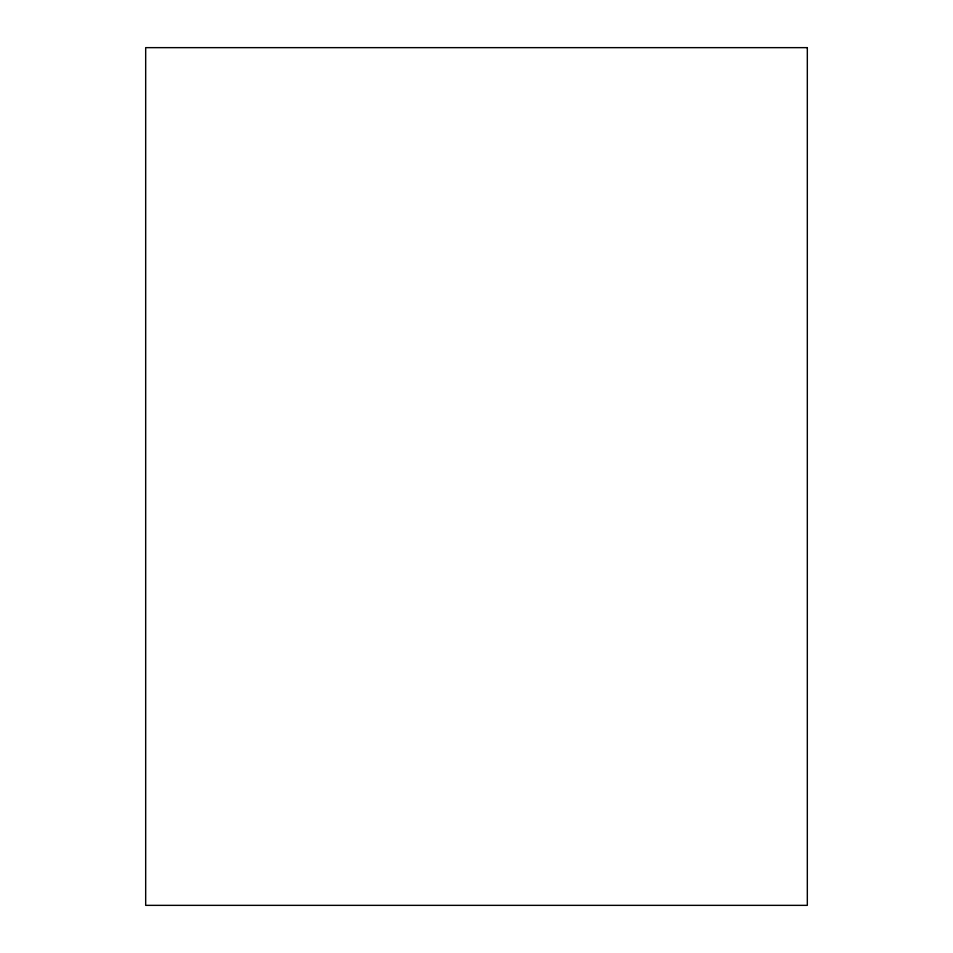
<?xml version="1.0" encoding="UTF-8"?>
<svg xmlns="http://www.w3.org/2000/svg" width="953" height="953" viewBox="0 0 953 953"><rect width="100%" height="100%" fill="white"/><g stroke="black" fill="none" stroke-linecap="round" stroke-linejoin="round"><path stroke-width="1.43" d="M807.322 47.65L145.678 47.65L145.678 905.35L807.322 905.35L807.322 47.65"/></g></svg>
